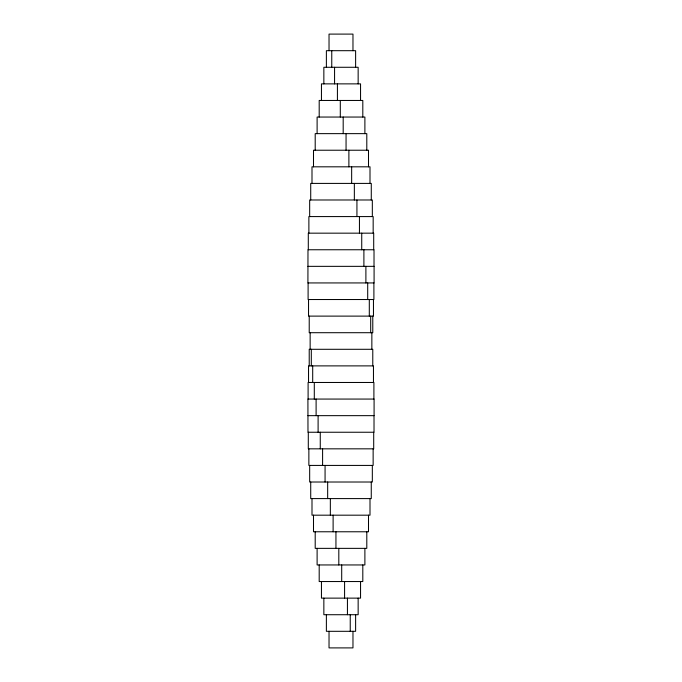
<?xml version="1.0" encoding="UTF-8"?>
<svg xmlns="http://www.w3.org/2000/svg" width="682" height="682" viewBox="0 0 682 682"><rect width="100%" height="100%" fill="white"/><g stroke="black" fill="none" stroke-linecap="round" stroke-linejoin="round"><path stroke-width="1.02" d="M307.914 266.347L374.086 266.347L374.086 282.936L307.914 282.936L307.983 249.757L374.017 249.757L374.017 266.347M307.914 415.653L374.086 415.653L374.086 399.064L307.914 399.064L307.983 432.243L374.017 432.243L374.017 415.653M373.898 282.936L373.898 299.526L308.102 299.526L308.102 282.936M373.898 399.064L373.898 382.474L308.102 382.474L308.102 399.064M373.702 249.757L373.702 233.167L308.298 233.167L308.298 249.757M373.702 432.243L373.702 448.833L308.298 448.833L308.298 432.243M373.463 299.526L373.463 316.116L308.537 316.116L308.537 299.526M373.463 382.474L373.463 365.884L308.537 365.884L308.537 382.474M373.165 233.167L373.165 216.578L308.878 216.578L308.878 233.167M373.139 448.833L373.139 465.422L308.861 465.422L308.861 448.833M372.781 316.116L372.781 332.705L309.219 332.705L309.219 316.116M372.781 365.884L372.781 349.295L309.219 349.295L309.219 365.884M372.329 216.578L372.329 199.988L309.671 199.988L309.671 216.578M372.329 465.422L372.329 482.012L309.671 482.012L309.671 465.422M371.852 332.705L371.852 349.295M371.281 199.988L371.281 183.407L310.719 183.407L310.719 199.988M371.264 482.012L371.264 498.593L310.719 498.593L310.719 482.012M370.693 316.116L370.693 332.705M370.002 183.407L370.002 166.817L311.998 166.817L311.998 183.407M370.002 498.593L370.002 515.183L311.998 515.183L311.998 498.593M369.303 299.526L369.303 316.116M368.502 166.817L368.502 150.228L313.498 150.228L313.498 166.817M368.502 515.183L368.502 531.772L313.498 531.772L313.498 515.183M367.7 282.936L367.7 299.526M366.797 150.228L366.797 133.638L315.203 133.638L315.203 150.228M366.797 531.772L366.797 548.362L315.203 548.362L315.203 531.772M365.893 266.347L365.893 282.936M364.887 133.638L364.887 117.048L317.113 117.048L317.113 133.638M364.887 548.362L364.887 564.952L317.113 564.952L317.113 548.362M363.898 249.757L363.898 266.347M362.807 117.048L362.807 100.459L319.193 100.459L319.193 117.048M362.807 564.952L362.807 581.541L319.193 581.541L319.193 564.952M361.733 233.167L361.733 249.757M360.548 100.459L360.548 83.869L321.452 83.869L321.452 100.459M360.548 581.541L360.548 598.131L321.452 598.131L321.452 581.541M359.448 216.578L359.448 233.167M358.152 83.869L358.152 67.279L323.848 67.279L323.848 83.869M358.152 598.131L358.152 614.721L323.848 614.721L323.848 598.131M356.933 199.988L356.933 216.578M355.62 67.279L355.62 50.69L326.38 50.69L326.38 67.279M355.62 614.721L355.62 631.31L326.38 631.31L326.38 614.721M354.35 183.407L354.35 199.988M352.969 50.69L352.969 34.1L329.031 34.1L329.031 50.69M352.969 631.31L352.969 647.9L329.031 647.9L329.031 631.31M351.656 166.817L351.656 183.407M350.241 614.721L350.241 631.31M348.886 150.228L348.886 166.817M347.436 598.131L347.436 614.721M346.055 133.638L346.055 150.228M344.581 581.541L344.581 598.131M343.191 117.048L343.191 133.638M341.699 564.952L341.699 581.541M340.301 100.459L340.301 117.048M338.809 548.362L338.809 564.952M337.42 83.869L337.42 100.459M335.945 531.772L335.945 548.362M334.564 67.279L334.564 83.869M333.114 515.183L333.114 531.772M331.759 50.69L331.759 67.279M330.344 498.593L330.344 515.183M327.667 482.012L327.667 498.593M325.067 465.422L325.067 482.012M322.595 448.833L322.595 465.422M320.267 432.243L320.267 448.833M318.102 415.653L318.102 432.243M316.107 399.064L316.107 415.653M314.3 382.474L314.3 399.064M312.697 365.884L312.697 382.474M311.307 349.295L311.307 365.884M310.148 332.705L310.148 349.295"/></g></svg>
